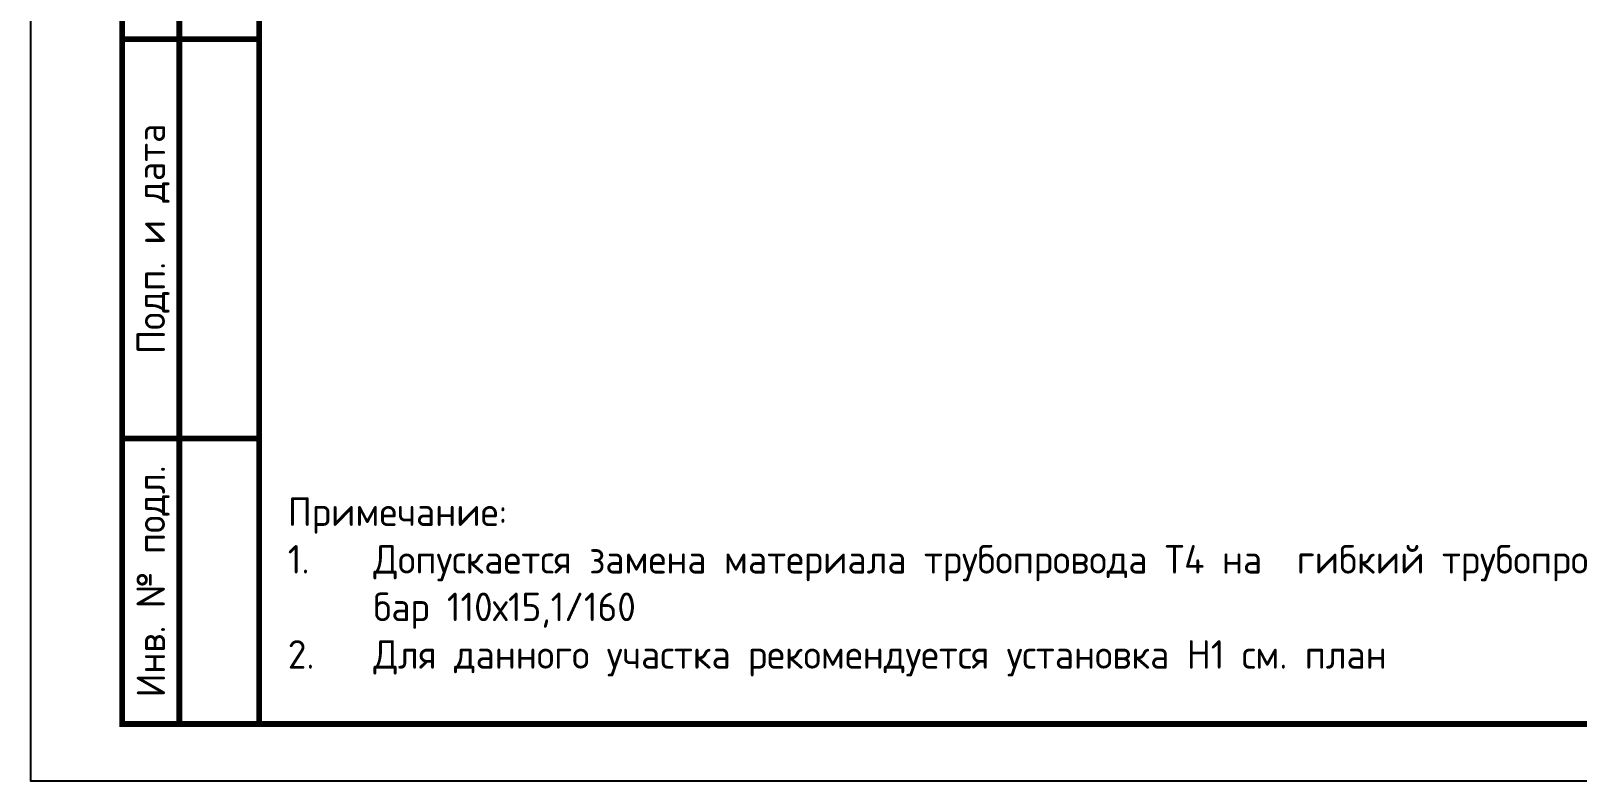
# Model space of a CAD drawing. Header units: metres. Extents: x 1981 to 7362, y 1229 to 3678.
# Drawn here: x 3013.3 to 3148.7, y 2323.5 to 2389.2 of the extents above; entities that cross this region are included whole.
import ezdxf
from ezdxf.enums import TextEntityAlignment as Align

# ---------------------------------------------------------------- set-up
doc = ezdxf.new("R2010")
doc.units = ezdxf.units.M
doc.layers.add('Основной', color=255, linetype='Continuous', lineweight=50)
doc.layers.add('Форматы', color=7, linetype='Continuous')
doc.styles.add('GOST-2.304_Type-B', font='GOST Common.ttf')
doc.styles.get("Standard").update_dxf_attribs({"font": 'GOST Common.ttf'})

# ---------------------------------------------------------------- blocks, each defined once
blk = doc.blocks.new('*U143')
blk.add_lwpolyline([(0, 0), (420, 0), (420, -297), (0, -297)], close=True)
at = {"const_width": 0.5}
blk.add_lwpolyline([(20, -5), (415, -5), (415, -292), (20, -292)], close=True, dxfattribs=at)
for points in [[(20, -292), (8, -292), (8, -207), (20, -207)], [(13, -207), (13, -292)], [(8, -232), (20, -232)], [(8, -267), (20, -267)]]:
    blk.add_lwpolyline(points, dxfattribs=at)
at = {"style": 'GOST-2.304_Type-B'}
for s, p in [('Подп. и дата', (10.5, -249.5)), ('Инв. № подл.', (10.5, -279.5))]:
    blk.add_text(s, height=2.5, rotation=90, dxfattribs=at).set_placement(p, align=Align.MIDDLE_CENTER)
blk.add_attdef('РАЗРАБОТАЛ', text='', height=2.5, dxfattribs=at).set_placement((250.5, -264.22), align=Align.MIDDLE_LEFT)
at = {"style": 'GOST-2.304_Type-B', "flags": 8}
for tag, height, p in [('ДАТА', 2.5, (290.07, -264.4)), ('ЛИСТ', 3, (386.39, -271.92)), ('ЛИСТОВ', 3, (403.89, -271.92)), ('ФОРМАТ', 3, (380.97, -294.75))]:
    blk.add_attdef(tag, text='', height=height, dxfattribs=at).set_placement(p, align=Align.MIDDLE_CENTER)
at = {"style": 'GOST-2.304_Type-B'}
blk.add_attdef('ПРОВЕРИЛ', (250.75, -270.73), '', height=2.5, dxfattribs=at)
at = {"lineweight": 30, "flags": 104}
for tag, p in [('ТЕПЛОВЫЕ_СЕТИ', (330, -269.5)), ('ИМЯ_ЧЕРТЕЖА', (330, -284.5))]:
    blk.add_attdef(tag, text='', height=3, dxfattribs=at).set_placement(p, align=Align.MIDDLE_CENTER)

msp = doc.modelspace()

# ---------------------------------------------------------------- block references
at = {"layer": 'Форматы'}
msp.add_blockref('*U143', (3013.291, 2620.512), dxfattribs=at)

# ---------------------------------------------------------------- texts
at = {"layer": 'Основной', "insert": (3033.291, 2348.358), "char_height": 2.5, "attachment_point": 1}
msp.add_mtext_dynamic_manual_height_columns('\\pxi1;Примечание:\\P\\pi-3,l4,t4;1.^IДопускается замена материала трубопровода Т4 на  гибкий трубопровод ИЗОПЭКС из сшитого полиэтилена 10 бар 110х15,1/160\\P2.^IДля данного участка рекомендуется установка Н1 см. план', width=185, gutter_width=12.5, heights=[0], dxfattribs=at)

doc.saveas('drawing.dxf')
